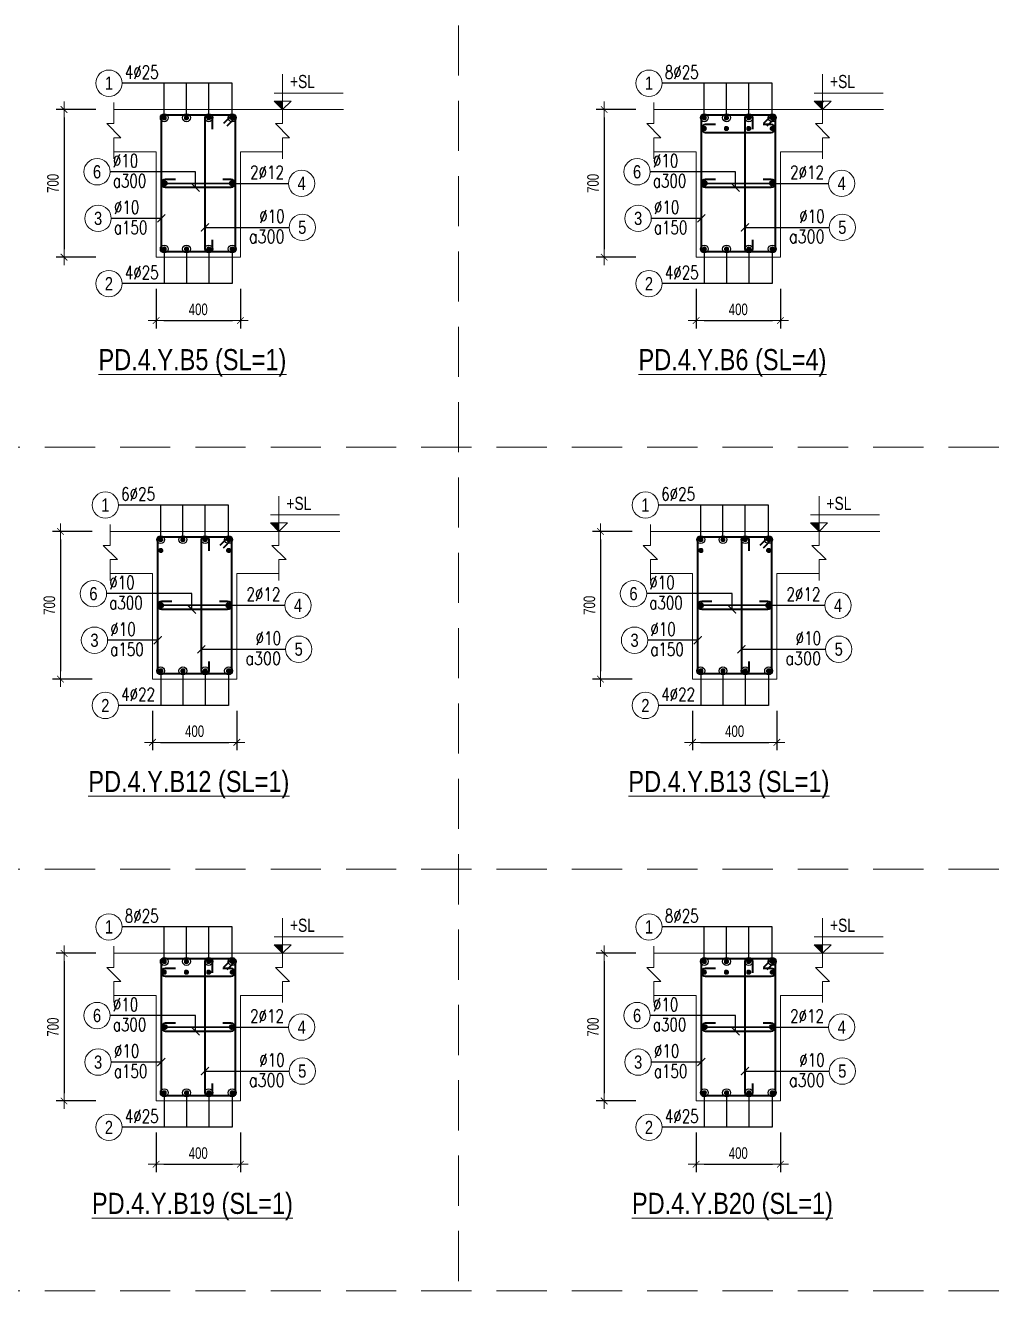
# Model space of a CAD drawing. Header units: millimetres. Extents: x 0 to 264070, y -218202 to 27271.
# Drawn here: x 259453 to 264070, y -210210 to -204202 of the extents above; entities that cross this region are included whole.
import ezdxf
from ezdxf.enums import TextEntityAlignment as Align

# ---------------------------------------------------------------- set-up
doc = ezdxf.new("R2010")
doc.units = ezdxf.units.MM
doc.header["$PDMODE"] = 3
doc.linetypes.add('HIDDEN2', pattern=[4.7625, 3.175, -1.5875])
doc.layers.get('0').update_dxf_attribs({"lineweight": 20})
doc.layers.get('Defpoints').update_dxf_attribs({"color": 151, "lineweight": 9})
for name, color, linetype, lineweight in [('NDC_S_ANNO', 7, 'Continuous', 20), ('NDC_S_CONTINUOUS', 3, 'Continuous', 20), ('NDC_S_DIM', 1, 'Continuous', 15), ('NDC_S_HIDDEN', 8, 'HIDDEN2', 13), ('NDC_S_REBAR', 4, 'Continuous', 35), ('NDC_S_STIRRUP', 4, 'Continuous', 40), ('NDC_S_TEXT SYMBOL', 7, 'Continuous', 20), ('NDC_S_THIN LINE', 8, 'Continuous', 9), ('NDC_S_VN TEXT', 7, 'Continuous', 20)]:
    doc.layers.add(name, color=color, linetype=linetype, lineweight=lineweight)
doc.styles.add('ARIAL', font='arial.ttf', dxfattribs={"width": 0.8})
doc.styles.add('NDC_ANNO', font='', dxfattribs={"width": 0.8})
doc.styles.add('NDC_DIM', font='', dxfattribs={"width": 0.75})
doc.styles.add('NDC_EN TXT', font='romans.shx', dxfattribs={"width": 0.8})
doc.styles.get('NDC_ANNO').set_extended_font_data('Dotum')
doc.styles.get('NDC_DIM').set_extended_font_data('Dotum')
doc.dimstyles.new('NDC_dim_25', dxfattribs={"dimscale": 25, "dimtxt": 2.2, "dimasz": 1.5, "dimexe": 1.5, "dimexo": 2.5, "dimgap": 1, "dimtad": 1, "dimdec": 0, "dimzin": 0, "dimdsep": 46, "dimtxsty": 'NDC_DIM', "dimblk": 'DIMMARK', "dimcen": 0.09, "dimdle": 1.2, "dimclrd": 1, "dimclre": 1, "dimclrt": 3, "dimadec": 0, "dimazin": 0, "dimtfac": 1, "dimtdec": 0, "dimtix": 1, "dimtofl": 0, "dimtmove": 0, "dimatfit": 3, "dimfxl": 6, "dimfxlon": 1, "dimtolj": 1, "dimtzin": 0, "dimarcsym": 0})

# ---------------------------------------------------------------- blocks, each defined once
blk = doc.blocks.new('kata_block_THEP')
at = {"layer": 'NDC_S_REBAR', "color": 0}
for p, q in [((-0.5, 0), (0.5, 0)), ((-0.35, 0.35), (0.35, -0.35)), ((0.35, 0.35), (-0.35, -0.35)), ((0, 0.5), (0, -0.5))]:
    blk.add_line(p, q, dxfattribs=at)
at = {"layer": 'NDC_S_REBAR', "color": 0, "const_width": 0.0833}
blk.add_lwpolyline([(-0.5, 0, 1), (0.5, 0, 1), (-0.5, 0, 1)], format="xyb", dxfattribs=at)
blk = doc.blocks.new('DIMMARK')
at = {"layer": 'NDC_S_DIM', "color": 1}
blk.add_line((-1.5, 0), (1, 0), dxfattribs=at)
at = {"layer": 'NDC_S_DIM', "color": 2, "const_width": 0.1}
blk.add_lwpolyline([(-0.42, -0.42), (0.42, 0.42)], dxfattribs=at)
blk = doc.blocks.new('*D858')
at = {"layer": 'Defpoints', "color": 0, "transparency": 16777216}
for p in [(260143, -204601.3), (259637, -205301.3), (260143, -205301.3)]:
    blk.add_point(p, dxfattribs=at)
at = {"layer": 'NDC_S_DIM', "color": 1, "lineweight": -2, "transparency": 16777216}
for p, q in [((259787, -204601.3), (259599.5, -204601.3)), ((259637, -204638.8), (259637, -205263.8)), ((259787, -205301.3), (259599.5, -205301.3))]:
    blk.add_line(p, q, dxfattribs=at)
at = {"layer": 'NDC_S_DIM', "color": 1, "lineweight": -2, "transparency": 16777216, "xscale": 37.5, "yscale": 37.5, "zscale": 37.5}
for p, rotation in [((259637, -204601.3), 90), ((259637, -205301.3), 270)]:
    blk.add_blockref('DIMMARK', p, dxfattribs=dict(at, rotation=rotation))
at = {"layer": 'NDC_S_DIM', "color": 3, "transparency": 16777216, "insert": (259584.5, -204951.3), "char_height": 55, "attachment_point": 5, "rotation": 90, "style": 'NDC_DIM'}
blk.add_mtext('\\A1;700', dxfattribs=at)
blk = doc.blocks.new('*D859')
at = {"layer": 'Defpoints', "color": 0, "transparency": 16777216}
for p in [(260073.4, -205301.3), (260473.4, -205301.3), (260473.4, -205601.3)]:
    blk.add_point(p, dxfattribs=at)
at = {"layer": 'NDC_S_DIM', "color": 1, "lineweight": -2, "transparency": 16777216}
for p, q in [((260073.4, -205451.3), (260073.4, -205638.8)), ((260473.4, -205451.3), (260473.4, -205638.8)), ((260110.9, -205601.3), (260435.9, -205601.3))]:
    blk.add_line(p, q, dxfattribs=at)
at = {"layer": 'NDC_S_DIM', "color": 1, "lineweight": -2, "transparency": 16777216, "xscale": 37.5, "yscale": 37.5, "zscale": 37.5, "rotation": 180}
blk.add_blockref('DIMMARK', (260073.4, -205601.3), dxfattribs=at)
at = {"layer": 'NDC_S_DIM', "color": 1, "lineweight": -2, "transparency": 16777216, "xscale": 37.5, "yscale": 37.5, "zscale": 37.5}
blk.add_blockref('DIMMARK', (260473.4, -205601.3), dxfattribs=at)
at = {"layer": 'NDC_S_DIM', "color": 3, "transparency": 16777216, "insert": (260273.4, -205548.8), "char_height": 55, "attachment_point": 5, "style": 'NDC_DIM'}
blk.add_mtext('\\A1;400', dxfattribs=at)
blk = doc.blocks.new('kata_block_CT')
at = {"layer": 'NDC_S_ANNO'}
blk.add_hatch(color=3, dxfattribs=at).paths.add_polyline_path([(0, 1.6), (-1.61, 1.6), (0, 0)])
at = {"layer": 'NDC_S_ANNO', "ltscale": 50}
h = blk.add_hatch(dxfattribs=at)
h.set_pattern_fill('ANSI31', color=256, scale=1.406, style=0)
h.paths.add_polyline_path([(0, 1.6), (0, 0), (1.61, 1.6)])
for p, q in [((-1.59, 3.14), (11.47, 3.14)), ((11.56, 0), (-1.64, 0))]:
    blk.add_line(p, q, dxfattribs=at)
for points in [[(0, 6.69), (0, 0)], [(0, 0), (-1.61, 1.6), (0, 1.6)], [(0, 0), (1.61, 1.6), (0, 1.6)]]:
    blk.add_lwpolyline(points, dxfattribs=at)
at = {"layer": 'NDC_S_ANNO', "color": 8, "ltscale": 50}
blk.add_lwpolyline([(0, 0), (-1.61, 1.6), (0, 1.6)], dxfattribs=at)
at = {"layer": 'NDC_S_TEXT SYMBOL', "color": 3, "style": 'NDC_ANNO', "width": 0.8}
blk.add_attdef('CT', (1.41, 4.07), '', height=2.5, dxfattribs=at)
blk = doc.blocks.new('kata_block_TD')
at = {"color": 6, "linetype": 'ByBlock', "lineweight": -2, "style": 'ARIAL', "width": 0.8}
blk.add_attdef('SECTDET2', text='', height=5, dxfattribs=at).set_placement((0, 7.97), align=Align.CENTER)
at = {"color": 0, "linetype": 'ByBlock', "lineweight": -2, "style": 'ARIAL', "width": 0.8}
blk.add_attdef('SECTDET1', text='', height=5, dxfattribs=at).set_placement((0, 1.47), align=Align.CENTER)
at = {"color": 3, "lineweight": 25, "style": 'ARIAL', "width": 0.8}
blk.add_attdef('SSCALE', text='', height=2.5, dxfattribs=at).set_placement((0, -4), align=Align.CENTER)
blk = doc.blocks.new('*U241')
blk.add_circle((-2.5, 0), 2.5)
at = {"layer": 'NDC_S_VN TEXT', "color": 3, "style": 'NDC_EN TXT', "width": 0.75}
for tag, p in [('DK1', (0.5, 0.85)), ('KC1', (0.5, -2.97))]:
    blk.add_attdef(tag, p, '', height=2.5, dxfattribs=at)
at = {"layer": 'NDC_S_VN TEXT', "color": 7, "style": 'ARIAL', "width": 0.8}
blk.add_attdef('SH2', text='', height=2.5, dxfattribs=at).set_placement((-2.5, 0), align=Align.MIDDLE)
blk = doc.blocks.new('*U321')
blk.add_circle((2.5, 0), 2.5)
at = {"layer": 'NDC_S_VN TEXT', "color": 3, "style": 'NDC_EN TXT'}
for tag, width, p in [('DK2', 0.75, (-0.85, 0.85)), ('KC2', 0.8, (-0.85, -2.97))]:
    blk.add_attdef(tag, text='', height=2.5, dxfattribs=dict(at, width=width)).set_placement(p, align=Align.RIGHT)
at = {"layer": 'NDC_S_VN TEXT', "color": 7, "style": 'ARIAL', "width": 0.8}
blk.add_attdef('SH3', text='', height=2.5, dxfattribs=at).set_placement((2.5, 0), align=Align.MIDDLE)
blk = doc.blocks.new('*U239')
blk.add_circle((2.5, 0), 2.5)
at = {"layer": 'NDC_S_VN TEXT', "color": 3, "style": 'NDC_EN TXT', "width": 0.75}
blk.add_attdef('DK2', text='', height=2.5, dxfattribs=at).set_placement((-0.85, 0.85), align=Align.RIGHT)
at = {"layer": 'NDC_S_VN TEXT', "color": 7, "style": 'ARIAL', "width": 0.8}
blk.add_attdef('SH3', text='', height=2.5, dxfattribs=at).set_placement((2.5, 0), align=Align.MIDDLE)
blk = doc.blocks.new('*U240')
blk.add_circle((-2.5, 0), 2.5)
at = {"layer": 'NDC_S_VN TEXT', "color": 3, "style": 'NDC_EN TXT', "width": 0.75}
blk.add_attdef('DK1', (0.5, 0.85), '', height=2.5, dxfattribs=at)
at = {"layer": 'NDC_S_VN TEXT', "color": 7, "style": 'ARIAL', "width": 0.8}
blk.add_attdef('SH2', text='', height=2.5, dxfattribs=at).set_placement((-2.5, 0), align=Align.MIDDLE)
blk = doc.blocks.new('*D860')
at = {"layer": 'Defpoints', "color": 0, "transparency": 16777216}
for p in [(262704.6, -204601.3), (262198.6, -205301.3), (262704.6, -205301.3)]:
    blk.add_point(p, dxfattribs=at)
at = {"layer": 'NDC_S_DIM', "color": 1, "lineweight": -2, "transparency": 16777216}
for p, q in [((262348.6, -204601.3), (262161.1, -204601.3)), ((262198.6, -204638.8), (262198.6, -205263.8)), ((262348.6, -205301.3), (262161.1, -205301.3))]:
    blk.add_line(p, q, dxfattribs=at)
at = {"layer": 'NDC_S_DIM', "color": 1, "lineweight": -2, "transparency": 16777216, "xscale": 37.5, "yscale": 37.5, "zscale": 37.5}
for p, rotation in [((262198.6, -204601.3), 90), ((262198.6, -205301.3), 270)]:
    blk.add_blockref('DIMMARK', p, dxfattribs=dict(at, rotation=rotation))
at = {"layer": 'NDC_S_DIM', "color": 3, "transparency": 16777216, "insert": (262146.1, -204951.3), "char_height": 55, "attachment_point": 5, "rotation": 90, "style": 'NDC_DIM'}
blk.add_mtext('\\A1;700', dxfattribs=at)
blk = doc.blocks.new('*D861')
at = {"layer": 'Defpoints', "color": 0, "transparency": 16777216}
for p in [(262634.9, -205301.3), (263034.9, -205301.3), (263034.9, -205601.3)]:
    blk.add_point(p, dxfattribs=at)
at = {"layer": 'NDC_S_DIM', "color": 1, "lineweight": -2, "transparency": 16777216}
for p, q in [((262634.9, -205451.3), (262634.9, -205638.8)), ((263034.9, -205451.3), (263034.9, -205638.8)), ((262672.4, -205601.3), (262997.4, -205601.3))]:
    blk.add_line(p, q, dxfattribs=at)
at = {"layer": 'NDC_S_DIM', "color": 1, "lineweight": -2, "transparency": 16777216, "xscale": 37.5, "yscale": 37.5, "zscale": 37.5, "rotation": 180}
blk.add_blockref('DIMMARK', (262634.9, -205601.3), dxfattribs=at)
at = {"layer": 'NDC_S_DIM', "color": 1, "lineweight": -2, "transparency": 16777216, "xscale": 37.5, "yscale": 37.5, "zscale": 37.5}
blk.add_blockref('DIMMARK', (263034.9, -205601.3), dxfattribs=at)
at = {"layer": 'NDC_S_DIM', "color": 3, "transparency": 16777216, "insert": (262834.9, -205548.8), "char_height": 55, "attachment_point": 5, "style": 'NDC_DIM'}
blk.add_mtext('\\A1;400', dxfattribs=at)
blk = doc.blocks.new('*D872')
at = {"layer": 'Defpoints', "color": 0, "transparency": 16777216}
for p in [(260126, -206601.3), (259620, -207301.3), (260126, -207301.3)]:
    blk.add_point(p, dxfattribs=at)
at = {"layer": 'NDC_S_DIM', "color": 1, "lineweight": -2, "transparency": 16777216}
for p, q in [((259770, -206601.3), (259582.5, -206601.3)), ((259620, -206638.8), (259620, -207263.8)), ((259770, -207301.3), (259582.5, -207301.3))]:
    blk.add_line(p, q, dxfattribs=at)
at = {"layer": 'NDC_S_DIM', "color": 1, "lineweight": -2, "transparency": 16777216, "xscale": 37.5, "yscale": 37.5, "zscale": 37.5}
for p, rotation in [((259620, -206601.3), 90), ((259620, -207301.3), 270)]:
    blk.add_blockref('DIMMARK', p, dxfattribs=dict(at, rotation=rotation))
at = {"layer": 'NDC_S_DIM', "color": 3, "transparency": 16777216, "insert": (259567.5, -206951.3), "char_height": 55, "attachment_point": 5, "rotation": 90, "style": 'NDC_DIM'}
blk.add_mtext('\\A1;700', dxfattribs=at)
blk = doc.blocks.new('*D873')
at = {"layer": 'Defpoints', "color": 0, "transparency": 16777216}
for p in [(260056.3, -207301.3), (260456.3, -207301.3), (260456.3, -207601.3)]:
    blk.add_point(p, dxfattribs=at)
at = {"layer": 'NDC_S_DIM', "color": 1, "lineweight": -2, "transparency": 16777216}
for p, q in [((260056.3, -207451.3), (260056.3, -207638.8)), ((260456.3, -207451.3), (260456.3, -207638.8)), ((260093.8, -207601.3), (260418.8, -207601.3))]:
    blk.add_line(p, q, dxfattribs=at)
at = {"layer": 'NDC_S_DIM', "color": 1, "lineweight": -2, "transparency": 16777216, "xscale": 37.5, "yscale": 37.5, "zscale": 37.5, "rotation": 180}
blk.add_blockref('DIMMARK', (260056.3, -207601.3), dxfattribs=at)
at = {"layer": 'NDC_S_DIM', "color": 1, "lineweight": -2, "transparency": 16777216, "xscale": 37.5, "yscale": 37.5, "zscale": 37.5}
blk.add_blockref('DIMMARK', (260456.3, -207601.3), dxfattribs=at)
at = {"layer": 'NDC_S_DIM', "color": 3, "transparency": 16777216, "insert": (260256.3, -207548.8), "char_height": 55, "attachment_point": 5, "style": 'NDC_DIM'}
blk.add_mtext('\\A1;400', dxfattribs=at)
blk = doc.blocks.new('*D874')
at = {"layer": 'Defpoints', "color": 0, "transparency": 16777216}
for p in [(262687.5, -206601.3), (262181.5, -207301.3), (262687.5, -207301.3)]:
    blk.add_point(p, dxfattribs=at)
at = {"layer": 'NDC_S_DIM', "color": 1, "lineweight": -2, "transparency": 16777216}
for p, q in [((262331.5, -206601.3), (262144, -206601.3)), ((262181.5, -206638.8), (262181.5, -207263.8)), ((262331.5, -207301.3), (262144, -207301.3))]:
    blk.add_line(p, q, dxfattribs=at)
at = {"layer": 'NDC_S_DIM', "color": 1, "lineweight": -2, "transparency": 16777216, "xscale": 37.5, "yscale": 37.5, "zscale": 37.5}
for p, rotation in [((262181.5, -206601.3), 90), ((262181.5, -207301.3), 270)]:
    blk.add_blockref('DIMMARK', p, dxfattribs=dict(at, rotation=rotation))
at = {"layer": 'NDC_S_DIM', "color": 3, "transparency": 16777216, "insert": (262129, -206951.3), "char_height": 55, "attachment_point": 5, "rotation": 90, "style": 'NDC_DIM'}
blk.add_mtext('\\A1;700', dxfattribs=at)
blk = doc.blocks.new('*D875')
at = {"layer": 'Defpoints', "color": 0, "transparency": 16777216}
for p in [(262617.9, -207301.3), (263017.9, -207301.3), (263017.9, -207601.3)]:
    blk.add_point(p, dxfattribs=at)
at = {"layer": 'NDC_S_DIM', "color": 1, "lineweight": -2, "transparency": 16777216}
for p, q in [((262617.9, -207451.3), (262617.9, -207638.8)), ((263017.9, -207451.3), (263017.9, -207638.8)), ((262655.4, -207601.3), (262980.4, -207601.3))]:
    blk.add_line(p, q, dxfattribs=at)
at = {"layer": 'NDC_S_DIM', "color": 1, "lineweight": -2, "transparency": 16777216, "xscale": 37.5, "yscale": 37.5, "zscale": 37.5, "rotation": 180}
blk.add_blockref('DIMMARK', (262617.9, -207601.3), dxfattribs=at)
at = {"layer": 'NDC_S_DIM', "color": 1, "lineweight": -2, "transparency": 16777216, "xscale": 37.5, "yscale": 37.5, "zscale": 37.5}
blk.add_blockref('DIMMARK', (263017.9, -207601.3), dxfattribs=at)
at = {"layer": 'NDC_S_DIM', "color": 3, "transparency": 16777216, "insert": (262817.9, -207548.8), "char_height": 55, "attachment_point": 5, "style": 'NDC_DIM'}
blk.add_mtext('\\A1;400', dxfattribs=at)
blk = doc.blocks.new('*D886')
at = {"layer": 'Defpoints', "color": 0, "transparency": 16777216}
for p in [(260143, -208601.3), (259637, -209301.3), (260143, -209301.3)]:
    blk.add_point(p, dxfattribs=at)
at = {"layer": 'NDC_S_DIM', "color": 1, "lineweight": -2, "transparency": 16777216}
for p, q in [((259787, -208601.3), (259599.5, -208601.3)), ((259637, -208638.8), (259637, -209263.8)), ((259787, -209301.3), (259599.5, -209301.3))]:
    blk.add_line(p, q, dxfattribs=at)
at = {"layer": 'NDC_S_DIM', "color": 1, "lineweight": -2, "transparency": 16777216, "xscale": 37.5, "yscale": 37.5, "zscale": 37.5}
for p, rotation in [((259637, -208601.3), 90), ((259637, -209301.3), 270)]:
    blk.add_blockref('DIMMARK', p, dxfattribs=dict(at, rotation=rotation))
at = {"layer": 'NDC_S_DIM', "color": 3, "transparency": 16777216, "insert": (259584.5, -208951.3), "char_height": 55, "attachment_point": 5, "rotation": 90, "style": 'NDC_DIM'}
blk.add_mtext('\\A1;700', dxfattribs=at)
blk = doc.blocks.new('*D887')
at = {"layer": 'Defpoints', "color": 0, "transparency": 16777216}
for p in [(260073.4, -209301.3), (260473.4, -209301.3), (260473.4, -209601.3)]:
    blk.add_point(p, dxfattribs=at)
at = {"layer": 'NDC_S_DIM', "color": 1, "lineweight": -2, "transparency": 16777216}
for p, q in [((260073.4, -209451.3), (260073.4, -209638.8)), ((260473.4, -209451.3), (260473.4, -209638.8)), ((260110.9, -209601.3), (260435.9, -209601.3))]:
    blk.add_line(p, q, dxfattribs=at)
at = {"layer": 'NDC_S_DIM', "color": 1, "lineweight": -2, "transparency": 16777216, "xscale": 37.5, "yscale": 37.5, "zscale": 37.5, "rotation": 180}
blk.add_blockref('DIMMARK', (260073.4, -209601.3), dxfattribs=at)
at = {"layer": 'NDC_S_DIM', "color": 1, "lineweight": -2, "transparency": 16777216, "xscale": 37.5, "yscale": 37.5, "zscale": 37.5}
blk.add_blockref('DIMMARK', (260473.4, -209601.3), dxfattribs=at)
at = {"layer": 'NDC_S_DIM', "color": 3, "transparency": 16777216, "insert": (260273.4, -209548.8), "char_height": 55, "attachment_point": 5, "style": 'NDC_DIM'}
blk.add_mtext('\\A1;400', dxfattribs=at)
blk = doc.blocks.new('*D888')
at = {"layer": 'Defpoints', "color": 0, "transparency": 16777216}
for p in [(262704.6, -208601.3), (262198.6, -209301.3), (262704.6, -209301.3)]:
    blk.add_point(p, dxfattribs=at)
at = {"layer": 'NDC_S_DIM', "color": 1, "lineweight": -2, "transparency": 16777216}
for p, q in [((262348.6, -208601.3), (262161.1, -208601.3)), ((262198.6, -208638.8), (262198.6, -209263.8)), ((262348.6, -209301.3), (262161.1, -209301.3))]:
    blk.add_line(p, q, dxfattribs=at)
at = {"layer": 'NDC_S_DIM', "color": 1, "lineweight": -2, "transparency": 16777216, "xscale": 37.5, "yscale": 37.5, "zscale": 37.5}
for p, rotation in [((262198.6, -208601.3), 90), ((262198.6, -209301.3), 270)]:
    blk.add_blockref('DIMMARK', p, dxfattribs=dict(at, rotation=rotation))
at = {"layer": 'NDC_S_DIM', "color": 3, "transparency": 16777216, "insert": (262146.1, -208951.3), "char_height": 55, "attachment_point": 5, "rotation": 90, "style": 'NDC_DIM'}
blk.add_mtext('\\A1;700', dxfattribs=at)
blk = doc.blocks.new('*D889')
at = {"layer": 'Defpoints', "color": 0, "transparency": 16777216}
for p in [(262634.9, -209301.3), (263034.9, -209301.3), (263034.9, -209601.3)]:
    blk.add_point(p, dxfattribs=at)
at = {"layer": 'NDC_S_DIM', "color": 1, "lineweight": -2, "transparency": 16777216}
for p, q in [((262634.9, -209451.3), (262634.9, -209638.8)), ((263034.9, -209451.3), (263034.9, -209638.8)), ((262672.4, -209601.3), (262997.4, -209601.3))]:
    blk.add_line(p, q, dxfattribs=at)
at = {"layer": 'NDC_S_DIM', "color": 1, "lineweight": -2, "transparency": 16777216, "xscale": 37.5, "yscale": 37.5, "zscale": 37.5, "rotation": 180}
blk.add_blockref('DIMMARK', (262634.9, -209601.3), dxfattribs=at)
at = {"layer": 'NDC_S_DIM', "color": 1, "lineweight": -2, "transparency": 16777216, "xscale": 37.5, "yscale": 37.5, "zscale": 37.5}
blk.add_blockref('DIMMARK', (263034.9, -209601.3), dxfattribs=at)
at = {"layer": 'NDC_S_DIM', "color": 3, "transparency": 16777216, "insert": (262834.9, -209548.8), "char_height": 55, "attachment_point": 5, "style": 'NDC_DIM'}
blk.add_mtext('\\A1;400', dxfattribs=at)

msp = doc.modelspace()

# ---------------------------------------------------------------- linework, layer by layer
at = {"layer": 'NDC_S_CONTINUOUS'}
for points in [[(259873.4, -204601.3), (260073.4, -204601.3), (260073.4, -204601.3), (260473.4, -204601.3), (260473.4, -204601.3), (260673.4, -204601.3)], [(262434.9, -204601.3), (262634.9, -204601.3), (262634.9, -204601.3), (263034.9, -204601.3), (263034.9, -204601.3), (263234.9, -204601.3)], [(259873.4, -204801.3), (260073.4, -204801.3), (260073.4, -205301.3), (260473.4, -205301.3), (260473.4, -204801.3), (260673.4, -204801.3)], [(262434.9, -204801.3), (262634.9, -204801.3), (262634.9, -205301.3), (263034.9, -205301.3), (263034.9, -204801.3), (263234.9, -204801.3)], [(259856.3, -206601.3), (260056.3, -206601.3), (260056.3, -206601.3), (260456.3, -206601.3), (260456.3, -206601.3), (260656.3, -206601.3)], [(262417.9, -206601.3), (262617.9, -206601.3), (262617.9, -206601.3), (263017.9, -206601.3), (263017.9, -206601.3), (263217.9, -206601.3)], [(259856.3, -206801.3), (260056.3, -206801.3), (260056.3, -207301.3), (260456.3, -207301.3), (260456.3, -206801.3), (260656.3, -206801.3)], [(262417.9, -206801.3), (262617.9, -206801.3), (262617.9, -207301.3), (263017.9, -207301.3), (263017.9, -206801.3), (263217.9, -206801.3)], [(259873.4, -208601.3), (260073.4, -208601.3), (260073.4, -208601.3), (260473.4, -208601.3), (260473.4, -208601.3), (260673.4, -208601.3)], [(262434.9, -208601.3), (262634.9, -208601.3), (262634.9, -208601.3), (263034.9, -208601.3), (263034.9, -208601.3), (263234.9, -208601.3)], [(259873.4, -208801.3), (260073.4, -208801.3), (260073.4, -209301.3), (260473.4, -209301.3), (260473.4, -208801.3), (260673.4, -208801.3)], [(262434.9, -208801.3), (262634.9, -208801.3), (262634.9, -209301.3), (263034.9, -209301.3), (263034.9, -208801.3), (263234.9, -208801.3)]]:
    msp.add_lwpolyline(points, dxfattribs=at)
at = {"layer": 'NDC_S_HIDDEN', "ltscale": 75}
for p, q in [((261508.5, -204202), (261508.5, -218202)), ((264070, -206202), (246139.4, -206202)), ((264070, -208202), (246139.4, -208202)), ((264070, -210202), (246139.4, -210202))]:
    msp.add_line(p, q, dxfattribs=at)
at = {"layer": 'NDC_S_REBAR'}
for points in [[(260341.8, -204693.7), (260341.8, -204644.8, 1), (260304.9, -204644.8), (260304.9, -205257.9, 1), (260341.8, -205257.9), (260341.8, -205218.6, -0.414214)], [(262903.3, -204693.7), (262903.3, -204644.8, 1), (262866.5, -204644.8), (262866.5, -205257.9, 1), (262903.3, -205257.9), (262903.3, -205218.6, -0.414214)], [(262727.2, -204672.8), (262678.3, -204672.8, 1), (262678.3, -204709.7), (262991.5, -204709.7, 1), (262991.5, -204672.8), (262952.2, -204672.8, -0.414214)], [(260165.7, -204932.9), (260116.8, -204932.9, 1), (260116.8, -204969.8), (260429.9, -204969.8, 1), (260429.9, -204932.9), (260390.7, -204932.9, -0.414214)], [(262727.2, -204932.9), (262678.3, -204932.9, 1), (262678.3, -204969.8), (262991.5, -204969.8, 1), (262991.5, -204932.9), (262952.2, -204932.9, -0.414214)], [(260324.8, -206693.7), (260324.8, -206644.8, 1), (260287.9, -206644.8), (260287.9, -207257.9, 1), (260324.8, -207257.9), (260324.8, -207218.6, -0.414214)], [(262886.3, -206693.7), (262886.3, -206644.8, 1), (262849.4, -206644.8), (262849.4, -207257.9, 1), (262886.3, -207257.9), (262886.3, -207218.6, -0.414214)], [(260148.7, -206932.9), (260099.8, -206932.9, 1), (260099.8, -206969.8), (260412.9, -206969.8, 1), (260412.9, -206932.9), (260373.7, -206932.9, -0.414214)], [(262710.2, -206932.9), (262661.3, -206932.9, 1), (262661.3, -206969.8), (262974.4, -206969.8, 1), (262974.4, -206932.9), (262935.2, -206932.9, -0.414214)], [(260341.8, -208693.7), (260341.8, -208644.8, 1), (260304.9, -208644.8), (260304.9, -209257.9, 1), (260341.8, -209257.9), (260341.8, -209218.6, -0.414214)], [(262903.3, -208693.7), (262903.3, -208644.8, 1), (262866.5, -208644.8), (262866.5, -209257.9, 1), (262903.3, -209257.9), (262903.3, -209218.6, -0.414214)], [(260165.7, -208672.8), (260116.8, -208672.8, 1), (260116.8, -208709.7), (260429.9, -208709.7, 1), (260429.9, -208672.8), (260390.7, -208672.8, -0.414214)], [(262727.2, -208672.8), (262678.3, -208672.8, 1), (262678.3, -208709.7), (262991.5, -208709.7, 1), (262991.5, -208672.8), (262952.2, -208672.8, -0.414214)], [(260165.7, -208932.9), (260116.8, -208932.9, 1), (260116.8, -208969.8), (260429.9, -208969.8, 1), (260429.9, -208932.9), (260390.7, -208932.9, -0.414214)], [(262727.2, -208932.9), (262678.3, -208932.9, 1), (262678.3, -208969.8), (262991.5, -208969.8, 1), (262991.5, -208932.9), (262952.2, -208932.9, -0.414214)]]:
    msp.add_lwpolyline(points, format="xyb", dxfattribs=at)
at = {"layer": 'NDC_S_STIRRUP'}
for points in [[(260394.4, -204666.3), (260434.4, -204626.3, -0.414214), (260448.4, -204640.3), (260448.4, -205262.3, -0.414214), (260434.4, -205276.3), (260112.4, -205276.3, -0.414214), (260098.4, -205262.3), (260098.4, -204640.3, -0.414214), (260112.4, -204626.3), (260434.4, -204626.3, -0.414214), (260448.4, -204640.3), (260408.4, -204680.3)], [(262955.9, -204666.3), (262995.9, -204626.3, -0.414214), (263009.9, -204640.3), (263009.9, -205262.3, -0.414214), (262995.9, -205276.3), (262673.9, -205276.3, -0.414214), (262659.9, -205262.3), (262659.9, -204640.3, -0.414214), (262673.9, -204626.3), (262995.9, -204626.3, -0.414214), (263009.9, -204640.3), (262969.9, -204680.3)], [(260377.3, -206666.3), (260417.3, -206626.3, -0.414214), (260431.3, -206640.3), (260431.3, -207262.3, -0.414214), (260417.3, -207276.3), (260095.3, -207276.3, -0.414214), (260081.3, -207262.3), (260081.3, -206640.3, -0.414214), (260095.3, -206626.3), (260417.3, -206626.3, -0.414214), (260431.3, -206640.3), (260391.3, -206680.3)], [(262938.9, -206666.3), (262978.9, -206626.3, -0.414214), (262992.9, -206640.3), (262992.9, -207262.3, -0.414214), (262978.9, -207276.3), (262656.9, -207276.3, -0.414214), (262642.9, -207262.3), (262642.9, -206640.3, -0.414214), (262656.9, -206626.3), (262978.9, -206626.3, -0.414214), (262992.9, -206640.3), (262952.9, -206680.3)], [(260394.4, -208666.3), (260434.4, -208626.3, -0.414214), (260448.4, -208640.3), (260448.4, -209262.3, -0.414214), (260434.4, -209276.3), (260112.4, -209276.3, -0.414214), (260098.4, -209262.3), (260098.4, -208640.3, -0.414214), (260112.4, -208626.3), (260434.4, -208626.3, -0.414214), (260448.4, -208640.3), (260408.4, -208680.3)], [(262955.9, -208666.3), (262995.9, -208626.3, -0.414214), (263009.9, -208640.3), (263009.9, -209262.3, -0.414214), (262995.9, -209276.3), (262673.9, -209276.3, -0.414214), (262659.9, -209262.3), (262659.9, -208640.3, -0.414214), (262673.9, -208626.3), (262995.9, -208626.3, -0.414214), (263009.9, -208640.3), (262969.9, -208680.3)]]:
    msp.add_lwpolyline(points, format="xyb", dxfattribs=at)
at = {"layer": 'NDC_S_THIN LINE'}
for points in [[(259873.4, -204834.7), (259873.4, -204734.7), (259906.7, -204734.7), (259840, -204668), (259873.4, -204668), (259873.4, -204568)], [(260673.4, -204834.7), (260673.4, -204734.7), (260706.7, -204734.7), (260640, -204668), (260673.4, -204668), (260673.4, -204568)], [(262434.9, -204834.7), (262434.9, -204734.7), (262468.2, -204734.7), (262401.6, -204668), (262434.9, -204668), (262434.9, -204568)], [(263234.9, -204834.7), (263234.9, -204734.7), (263268.2, -204734.7), (263201.6, -204668), (263234.9, -204668), (263234.9, -204568)], [(259856.3, -206834.7), (259856.3, -206734.7), (259889.7, -206734.7), (259823, -206668), (259856.3, -206668), (259856.3, -206568)], [(260656.3, -206834.7), (260656.3, -206734.7), (260689.7, -206734.7), (260623, -206668), (260656.3, -206668), (260656.3, -206568)], [(262417.9, -206834.7), (262417.9, -206734.7), (262451.2, -206734.7), (262384.5, -206668), (262417.9, -206668), (262417.9, -206568)], [(263217.9, -206834.7), (263217.9, -206734.7), (263251.2, -206734.7), (263184.5, -206668), (263217.9, -206668), (263217.9, -206568)], [(259873.4, -208834.7), (259873.4, -208734.7), (259906.7, -208734.7), (259840, -208668), (259873.4, -208668), (259873.4, -208568)], [(260673.4, -208834.7), (260673.4, -208734.7), (260706.7, -208734.7), (260640, -208668), (260673.4, -208668), (260673.4, -208568)], [(262434.9, -208834.7), (262434.9, -208734.7), (262468.2, -208734.7), (262401.6, -208668), (262434.9, -208668), (262434.9, -208568)], [(263234.9, -208834.7), (263234.9, -208734.7), (263268.2, -208734.7), (263201.6, -208668), (263234.9, -208668), (263234.9, -208568)]]:
    msp.add_lwpolyline(points, dxfattribs=at)

# ---------------------------------------------------------------- block references
at = {"layer": 'NDC_S_REBAR', "xscale": 22, "yscale": 22, "zscale": 22}
for p in [(260112.4, -204640.3), (260434.4, -204640.3), (262673.9, -204640.3), (262995.9, -204640.3), (262673.9, -204691.2), (262995.9, -204691.2), (260112.4, -204951.3), (260434.4, -204951.3), (262673.9, -204951.3), (262995.9, -204951.3), (260112.4, -205262.3), (260217.9, -205262.3), (260323.4, -205262.3), (260434.4, -205262.3), (262673.9, -205262.3), (262779.4, -205262.3), (262884.9, -205262.3), (262995.9, -205262.3), (260095.3, -206640.3), (260417.3, -206640.3), (262656.9, -206640.3), (262978.9, -206640.3), (260095.3, -206691.2), (260417.3, -206691.2), (262656.9, -206691.2), (262978.9, -206691.2), (260095.3, -206951.3), (260417.3, -206951.3), (262656.9, -206951.3), (262978.9, -206951.3), (260095.3, -207262.3), (260200.8, -207262.3), (260306.3, -207262.3), (260417.3, -207262.3), (262656.9, -207262.3), (262762.4, -207262.3), (262867.9, -207262.3), (262978.9, -207262.3), (260112.4, -208640.3), (260434.4, -208640.3), (262673.9, -208640.3), (262995.9, -208640.3), (260112.4, -208691.2), (260434.4, -208691.2), (262673.9, -208691.2), (262995.9, -208691.2), (260112.4, -208951.3), (260434.4, -208951.3), (262673.9, -208951.3), (262995.9, -208951.3), (260112.4, -209262.3), (260217.9, -209262.3), (260323.4, -209262.3), (260434.4, -209262.3), (262673.9, -209262.3), (262779.4, -209262.3), (262884.9, -209262.3), (262995.9, -209262.3)]:
    msp.add_blockref('kata_block_THEP', p, dxfattribs=at)
at = {"layer": 'NDC_S_REBAR', "xscale": -22, "yscale": 22, "zscale": 22, "rotation": 180}
for p in [(260217.9, -204640.3), (260323.4, -204640.3), (262779.4, -204640.3), (262884.9, -204640.3), (262779.4, -204691.2), (262884.9, -204691.2), (260200.8, -206640.3), (260306.3, -206640.3), (262762.4, -206640.3), (262867.9, -206640.3), (260217.9, -208640.3), (260323.4, -208640.3), (262779.4, -208640.3), (262884.9, -208640.3), (260217.9, -208691.2), (260323.4, -208691.2), (262779.4, -208691.2), (262884.9, -208691.2)]:
    msp.add_blockref('kata_block_THEP', p, dxfattribs=at)
at = {"layer": 'NDC_S_THIN LINE', "xscale": 25, "yscale": 25, "zscale": 25}
for name, p, values in [('*U240', (259912.4, -204476.3), {'SH2': '1', 'DK1': '4%%c25'}), ('*U240', (262473.9, -204476.3), {'SH2': '1', 'DK1': '8%%c25'}), ('*U241', (259855.9, -204896.3), {'SH2': '6', 'DK1': '%%c10', 'KC1': 'a300'}), ('*U241', (262417.4, -204896.3), {'SH2': '6', 'DK1': '%%c10', 'KC1': 'a300'}), ('*U239', (260701.3, -204951.3), {'SH3': '4', 'DK2': '2%%c12'}), ('*U239', (263262.8, -204951.3), {'SH3': '4', 'DK2': '2%%c12'}), ('*U241', (259860.9, -205117.1), {'SH2': '3', 'DK1': '%%c10', 'KC1': 'a150'}), ('*U241', (262422.4, -205117.1), {'SH2': '3', 'DK1': '%%c10', 'KC1': 'a150'}), ('*U321', (260704.4, -205159.8), {'SH3': '5', 'DK2': '%%c10', 'KC2': 'a300'}), ('*U321', (263265.9, -205159.8), {'SH3': '5', 'DK2': '%%c10', 'KC2': 'a300'}), ('*U240', (259912.4, -205426.3), {'SH2': '2', 'DK1': '4%%c25'}), ('*U240', (262473.9, -205426.3), {'SH2': '2', 'DK1': '4%%c25'}), ('*U240', (259895.3, -206476.3), {'SH2': '1', 'DK1': '6%%c25'}), ('*U240', (262456.9, -206476.3), {'SH2': '1', 'DK1': '6%%c25'}), ('*U241', (259838.8, -206896.3), {'SH2': '6', 'DK1': '%%c10', 'KC1': 'a300'}), ('*U241', (262400.4, -206896.3), {'SH2': '6', 'DK1': '%%c10', 'KC1': 'a300'}), ('*U239', (260684.2, -206951.3), {'SH3': '4', 'DK2': '2%%c12'}), ('*U239', (263245.7, -206951.3), {'SH3': '4', 'DK2': '2%%c12'}), ('*U241', (259843.8, -207117.1), {'SH2': '3', 'DK1': '%%c10', 'KC1': 'a150'}), ('*U241', (262405.4, -207117.1), {'SH2': '3', 'DK1': '%%c10', 'KC1': 'a150'}), ('*U321', (260687.4, -207159.8), {'SH3': '5', 'DK2': '%%c10', 'KC2': 'a300'}), ('*U321', (263248.9, -207159.8), {'SH3': '5', 'DK2': '%%c10', 'KC2': 'a300'}), ('*U240', (259895.3, -207426.3), {'SH2': '2', 'DK1': '4%%c22'}), ('*U240', (262456.9, -207426.3), {'SH2': '2', 'DK1': '4%%c22'}), ('*U240', (259912.4, -208476.3), {'SH2': '1', 'DK1': '8%%c25'}), ('*U240', (262473.9, -208476.3), {'SH2': '1', 'DK1': '8%%c25'}), ('*U241', (259855.9, -208896.3), {'SH2': '6', 'DK1': '%%c10', 'KC1': 'a300'}), ('*U241', (262417.4, -208896.3), {'SH2': '6', 'DK1': '%%c10', 'KC1': 'a300'}), ('*U239', (260701.3, -208951.3), {'SH3': '4', 'DK2': '2%%c12'}), ('*U239', (263262.8, -208951.3), {'SH3': '4', 'DK2': '2%%c12'}), ('*U241', (259860.9, -209117.1), {'SH2': '3', 'DK1': '%%c10', 'KC1': 'a150'}), ('*U321', (260704.4, -209159.8), {'SH3': '5', 'DK2': '%%c10', 'KC2': 'a300'}), ('*U241', (262422.4, -209117.1), {'SH2': '3', 'DK1': '%%c10', 'KC1': 'a150'}), ('*U321', (263265.9, -209159.8), {'SH3': '5', 'DK2': '%%c10', 'KC2': 'a300'}), ('*U240', (259912.4, -209426.3), {'SH2': '2', 'DK1': '4%%c25'}), ('*U240', (262473.9, -209426.3), {'SH2': '2', 'DK1': '4%%c25'})]:
    msp.add_blockref(name, p, dxfattribs=at).add_auto_attribs(values)
at = {"layer": 'NDC_S_VN TEXT', "xscale": 25, "yscale": 25, "zscale": 25}
for p in [(260673.4, -204601.3), (263234.9, -204601.3), (260656.3, -206601.3), (263217.9, -206601.3), (260673.4, -208601.3), (263234.9, -208601.3)]:
    msp.add_blockref('kata_block_CT', p, dxfattribs=at).add_auto_attribs({'CT': '+SL'})
at = {"layer": 'NDC_S_VN TEXT'}
ref = msp.add_blockref('kata_block_TD', (260245.8, -205866.2), dxfattribs=dict(at, xscale=20, yscale=20, zscale=20))
ref.add_attrib('SECTDET1', '%%uPD.4.Y.B5 (SL=1)', dxfattribs={"layer": '0', "color": 0, "linetype": 'ByBlock', "lineweight": -2, "height": 100, "style": 'ARIAL', "width": 0.8}).set_placement((260245.8, -205836.8), align=Align.CENTER)
ref = msp.add_blockref('kata_block_TD', (262807.3, -205866.2), dxfattribs=dict(at, xscale=20, yscale=20, zscale=20))
ref.add_attrib('SECTDET1', '%%uPD.4.Y.B6 (SL=4)', dxfattribs={"layer": '0', "color": 0, "linetype": 'ByBlock', "lineweight": -2, "height": 100, "style": 'ARIAL', "width": 0.8}).set_placement((262807.3, -205836.8), align=Align.CENTER)
ref = msp.add_blockref('kata_block_TD', (260228.8, -207866.2), dxfattribs=dict(at, xscale=20, yscale=20, zscale=20))
ref.add_attrib('SECTDET1', '%%uPD.4.Y.B12 (SL=1)', dxfattribs={"layer": '0', "color": 0, "linetype": 'ByBlock', "lineweight": -2, "height": 100, "style": 'ARIAL', "width": 0.8}).set_placement((260228.8, -207836.8), align=Align.CENTER)
ref = msp.add_blockref('kata_block_TD', (262790.3, -207866.2), dxfattribs=dict(at, xscale=20, yscale=20, zscale=20))
ref.add_attrib('SECTDET1', '%%uPD.4.Y.B13 (SL=1)', dxfattribs={"layer": '0', "color": 0, "linetype": 'ByBlock', "lineweight": -2, "height": 100, "style": 'ARIAL', "width": 0.8}).set_placement((262790.3, -207836.8), align=Align.CENTER)
ref = msp.add_blockref('kata_block_TD', (260245.8, -209866.2), dxfattribs=dict(at, xscale=20, yscale=20, zscale=20))
ref.add_attrib('SECTDET1', '%%uPD.4.Y.B19 (SL=1)', dxfattribs={"layer": '0', "color": 0, "linetype": 'ByBlock', "lineweight": -2, "height": 100, "style": 'ARIAL', "width": 0.8}).set_placement((260245.8, -209836.8), align=Align.CENTER)
ref = msp.add_blockref('kata_block_TD', (262807.3, -209866.2), dxfattribs=dict(at, xscale=20, yscale=20, zscale=20))
ref.add_attrib('SECTDET1', '%%uPD.4.Y.B20 (SL=1)', dxfattribs={"layer": '0', "color": 0, "linetype": 'ByBlock', "lineweight": -2, "height": 100, "style": 'ARIAL', "width": 0.8}).set_placement((262807.3, -209836.8), align=Align.CENTER)

# ---------------------------------------------------------------- dimensions: what is measured, and where the dimension line sits
at = {"layer": 'NDC_S_DIM'}
for base, p1, p2, picture, middle in [((259637, -205301.3), (260143, -204601.3), (260143, -205301.3), '*D858', (259584.5, -204951.3)), ((262198.6, -205301.3), (262704.6, -204601.3), (262704.6, -205301.3), '*D860', (262146.1, -204951.3)), ((259620, -207301.3), (260126, -206601.3), (260126, -207301.3), '*D872', (259567.5, -206951.3)), ((262181.5, -207301.3), (262687.5, -206601.3), (262687.5, -207301.3), '*D874', (262129, -206951.3)), ((259637, -209301.3), (260143, -208601.3), (260143, -209301.3), '*D886', (259584.5, -208951.3)), ((262198.6, -209301.3), (262704.6, -208601.3), (262704.6, -209301.3), '*D888', (262146.1, -208951.3))]:
    dim = msp.add_linear_dim(base=base, p1=p1, p2=p2, angle=270, dimstyle='NDC_dim_25', dxfattribs=at)
    dim.commit()
    dim.dimension.update_dxf_attribs({"geometry": picture, "text_midpoint": middle})
for base, p1, p2, picture, middle in [((260473.4, -205601.3), (260073.4, -205301.3), (260473.4, -205301.3), '*D859', (260273.4, -205548.8)), ((263034.9, -205601.3), (262634.9, -205301.3), (263034.9, -205301.3), '*D861', (262834.9, -205548.8)), ((260456.3, -207601.3), (260056.3, -207301.3), (260456.3, -207301.3), '*D873', (260256.3, -207548.8)), ((263017.9, -207601.3), (262617.9, -207301.3), (263017.9, -207301.3), '*D875', (262817.9, -207548.8)), ((260473.4, -209601.3), (260073.4, -209301.3), (260473.4, -209301.3), '*D887', (260273.4, -209548.8)), ((263034.9, -209601.3), (262634.9, -209301.3), (263034.9, -209301.3), '*D889', (262834.9, -209548.8))]:
    dim = msp.add_linear_dim(base=base, p1=p1, p2=p2, dimstyle='NDC_dim_25', dxfattribs=at)
    dim.commit()
    dim.dimension.update_dxf_attribs({"geometry": picture, "text_midpoint": middle})

# ---------------------------------------------------------------- leaders
at = {"layer": 'NDC_S_THIN LINE'}
for points, override in [([(260434.4, -204640.3), (260434.4, -204476.3), (259912.4, -204476.3)], {"dimldrblk": 'DotBlank'}), ([(260323.4, -204640.3), (260323.4, -204476.3), (259912.4, -204476.3)], {"dimldrblk": 'DotBlank'}), ([(260217.9, -204640.3), (260217.9, -204476.3), (259912.4, -204476.3)], {"dimldrblk": 'DotBlank'}), ([(260112.4, -204640.3), (260112.4, -204476.3), (259912.4, -204476.3)], {"dimldrblk": 'DotBlank'}), ([(262995.9, -204640.3), (262995.9, -204476.3), (262473.9, -204476.3)], {"dimldrblk": 'DotBlank'}), ([(262884.9, -204640.3), (262884.9, -204476.3), (262473.9, -204476.3)], {"dimldrblk": 'DotBlank'}), ([(262779.4, -204640.3), (262779.4, -204476.3), (262473.9, -204476.3)], {"dimldrblk": 'DotBlank'}), ([(262673.9, -204640.3), (262673.9, -204476.3), (262473.9, -204476.3)], {"dimldrblk": 'DotBlank'}), ([(260260.7, -204971.3), (260260.7, -204896.3), (259855.9, -204896.3)], {"dimldrblk": 'ArchTick'}), ([(262822.2, -204971.3), (262822.2, -204896.3), (262417.4, -204896.3)], {"dimldrblk": 'ArchTick'}), ([(260112.4, -204951.3), (260440.4, -204951.3)], {"dimasz": 1, "dimldrblk": 'DotBlank'}), ([(260434.4, -204951.3), (260112.4, -204951.3)], {"dimasz": 1, "dimldrblk": 'DotBlank'}), ([(260434.4, -204951.3), (260701.3, -204951.3)], {"dimldrblk": 'DotSmall'}), ([(262673.9, -204951.3), (263001.9, -204951.3)], {"dimasz": 1, "dimldrblk": 'DotBlank'}), ([(262995.9, -204951.3), (262673.9, -204951.3)], {"dimasz": 1, "dimldrblk": 'DotBlank'}), ([(262995.9, -204951.3), (263262.8, -204951.3)], {"dimldrblk": 'DotSmall'}), ([(260098.4, -205117.1), (259860.9, -205117.1)], {"dimldrblk": 'ArchTick'}), ([(262659.9, -205117.1), (262422.4, -205117.1)], {"dimldrblk": 'ArchTick'}), ([(260304.9, -205159.8), (260704.4, -205159.8)], {"dimldrblk": 'ArchTick'}), ([(262866.5, -205159.8), (263265.9, -205159.8)], {"dimldrblk": 'ArchTick'}), ([(260434.4, -205262.3), (260434.4, -205426.3), (259912.4, -205426.3)], {"dimldrblk": 'DotBlank'}), ([(260323.4, -205262.3), (260323.4, -205426.3), (259912.4, -205426.3)], {"dimldrblk": 'DotBlank'}), ([(260217.9, -205262.3), (260217.9, -205426.3), (259912.4, -205426.3)], {"dimldrblk": 'DotBlank'}), ([(260112.4, -205262.3), (260112.4, -205426.3), (259912.4, -205426.3)], {"dimldrblk": 'DotBlank'}), ([(262995.9, -205262.3), (262995.9, -205426.3), (262473.9, -205426.3)], {"dimldrblk": 'DotBlank'}), ([(262884.9, -205262.3), (262884.9, -205426.3), (262473.9, -205426.3)], {"dimldrblk": 'DotBlank'}), ([(262779.4, -205262.3), (262779.4, -205426.3), (262473.9, -205426.3)], {"dimldrblk": 'DotBlank'}), ([(262673.9, -205262.3), (262673.9, -205426.3), (262473.9, -205426.3)], {"dimldrblk": 'DotBlank'}), ([(260417.3, -206640.3), (260417.3, -206476.3), (259895.3, -206476.3)], {"dimldrblk": 'DotBlank'}), ([(260306.3, -206640.3), (260306.3, -206476.3), (259895.3, -206476.3)], {"dimldrblk": 'DotBlank'}), ([(260200.8, -206640.3), (260200.8, -206476.3), (259895.3, -206476.3)], {"dimldrblk": 'DotBlank'}), ([(260095.3, -206640.3), (260095.3, -206476.3), (259895.3, -206476.3)], {"dimldrblk": 'DotBlank'}), ([(262978.9, -206640.3), (262978.9, -206476.3), (262456.9, -206476.3)], {"dimldrblk": 'DotBlank'}), ([(262867.9, -206640.3), (262867.9, -206476.3), (262456.9, -206476.3)], {"dimldrblk": 'DotBlank'}), ([(262762.4, -206640.3), (262762.4, -206476.3), (262456.9, -206476.3)], {"dimldrblk": 'DotBlank'}), ([(262656.9, -206640.3), (262656.9, -206476.3), (262456.9, -206476.3)], {"dimldrblk": 'DotBlank'}), ([(260243.7, -206971.3), (260243.7, -206896.3), (259838.8, -206896.3)], {"dimldrblk": 'ArchTick'}), ([(262805.2, -206971.3), (262805.2, -206896.3), (262400.4, -206896.3)], {"dimldrblk": 'ArchTick'}), ([(260095.3, -206951.3), (260423.3, -206951.3)], {"dimasz": 1, "dimldrblk": 'DotBlank'}), ([(260417.3, -206951.3), (260095.3, -206951.3)], {"dimasz": 1, "dimldrblk": 'DotBlank'}), ([(260417.3, -206951.3), (260684.2, -206951.3)], {"dimldrblk": 'DotSmall'}), ([(262656.9, -206951.3), (262984.9, -206951.3)], {"dimasz": 1, "dimldrblk": 'DotBlank'}), ([(262978.9, -206951.3), (262656.9, -206951.3)], {"dimasz": 1, "dimldrblk": 'DotBlank'}), ([(262978.9, -206951.3), (263245.7, -206951.3)], {"dimldrblk": 'DotSmall'}), ([(260081.3, -207117.1), (259843.8, -207117.1)], {"dimldrblk": 'ArchTick'}), ([(262642.9, -207117.1), (262405.4, -207117.1)], {"dimldrblk": 'ArchTick'}), ([(260287.9, -207159.8), (260687.4, -207159.8)], {"dimldrblk": 'ArchTick'}), ([(262849.4, -207159.8), (263248.9, -207159.8)], {"dimldrblk": 'ArchTick'}), ([(260417.3, -207262.3), (260417.3, -207426.3), (259895.3, -207426.3)], {"dimldrblk": 'DotBlank'}), ([(260306.3, -207262.3), (260306.3, -207426.3), (259895.3, -207426.3)], {"dimldrblk": 'DotBlank'}), ([(260200.8, -207262.3), (260200.8, -207426.3), (259895.3, -207426.3)], {"dimldrblk": 'DotBlank'}), ([(260095.3, -207262.3), (260095.3, -207426.3), (259895.3, -207426.3)], {"dimldrblk": 'DotBlank'}), ([(262978.9, -207262.3), (262978.9, -207426.3), (262456.9, -207426.3)], {"dimldrblk": 'DotBlank'}), ([(262867.9, -207262.3), (262867.9, -207426.3), (262456.9, -207426.3)], {"dimldrblk": 'DotBlank'}), ([(262762.4, -207262.3), (262762.4, -207426.3), (262456.9, -207426.3)], {"dimldrblk": 'DotBlank'}), ([(262656.9, -207262.3), (262656.9, -207426.3), (262456.9, -207426.3)], {"dimldrblk": 'DotBlank'}), ([(260434.4, -208640.3), (260434.4, -208476.3), (259912.4, -208476.3)], {"dimldrblk": 'DotBlank'}), ([(260323.4, -208640.3), (260323.4, -208476.3), (259912.4, -208476.3)], {"dimldrblk": 'DotBlank'}), ([(260217.9, -208640.3), (260217.9, -208476.3), (259912.4, -208476.3)], {"dimldrblk": 'DotBlank'}), ([(260112.4, -208640.3), (260112.4, -208476.3), (259912.4, -208476.3)], {"dimldrblk": 'DotBlank'}), ([(262995.9, -208640.3), (262995.9, -208476.3), (262473.9, -208476.3)], {"dimldrblk": 'DotBlank'}), ([(262884.9, -208640.3), (262884.9, -208476.3), (262473.9, -208476.3)], {"dimldrblk": 'DotBlank'}), ([(262779.4, -208640.3), (262779.4, -208476.3), (262473.9, -208476.3)], {"dimldrblk": 'DotBlank'}), ([(262673.9, -208640.3), (262673.9, -208476.3), (262473.9, -208476.3)], {"dimldrblk": 'DotBlank'}), ([(260260.7, -208971.3), (260260.7, -208896.3), (259855.9, -208896.3)], {"dimldrblk": 'ArchTick'}), ([(262822.2, -208971.3), (262822.2, -208896.3), (262417.4, -208896.3)], {"dimldrblk": 'ArchTick'}), ([(260112.4, -208951.3), (260440.4, -208951.3)], {"dimasz": 1, "dimldrblk": 'DotBlank'}), ([(260434.4, -208951.3), (260112.4, -208951.3)], {"dimasz": 1, "dimldrblk": 'DotBlank'}), ([(260434.4, -208951.3), (260701.3, -208951.3)], {"dimldrblk": 'DotSmall'}), ([(262673.9, -208951.3), (263001.9, -208951.3)], {"dimasz": 1, "dimldrblk": 'DotBlank'}), ([(262995.9, -208951.3), (262673.9, -208951.3)], {"dimasz": 1, "dimldrblk": 'DotBlank'}), ([(262995.9, -208951.3), (263262.8, -208951.3)], {"dimldrblk": 'DotSmall'}), ([(260098.4, -209117.1), (259860.9, -209117.1)], {"dimldrblk": 'ArchTick'}), ([(260304.9, -209159.8), (260704.4, -209159.8)], {"dimldrblk": 'ArchTick'}), ([(262659.9, -209117.1), (262422.4, -209117.1)], {"dimldrblk": 'ArchTick'}), ([(262866.5, -209159.8), (263265.9, -209159.8)], {"dimldrblk": 'ArchTick'}), ([(260434.4, -209262.3), (260434.4, -209426.3), (259912.4, -209426.3)], {"dimldrblk": 'DotBlank'}), ([(260323.4, -209262.3), (260323.4, -209426.3), (259912.4, -209426.3)], {"dimldrblk": 'DotBlank'}), ([(260217.9, -209262.3), (260217.9, -209426.3), (259912.4, -209426.3)], {"dimldrblk": 'DotBlank'}), ([(260112.4, -209262.3), (260112.4, -209426.3), (259912.4, -209426.3)], {"dimldrblk": 'DotBlank'}), ([(262995.9, -209262.3), (262995.9, -209426.3), (262473.9, -209426.3)], {"dimldrblk": 'DotBlank'}), ([(262884.9, -209262.3), (262884.9, -209426.3), (262473.9, -209426.3)], {"dimldrblk": 'DotBlank'}), ([(262779.4, -209262.3), (262779.4, -209426.3), (262473.9, -209426.3)], {"dimldrblk": 'DotBlank'}), ([(262673.9, -209262.3), (262673.9, -209426.3), (262473.9, -209426.3)], {"dimldrblk": 'DotBlank'})]:
    msp.add_leader(points, dimstyle='NDC_dim_25', override=override, dxfattribs=at)

doc.saveas('drawing.dxf')
